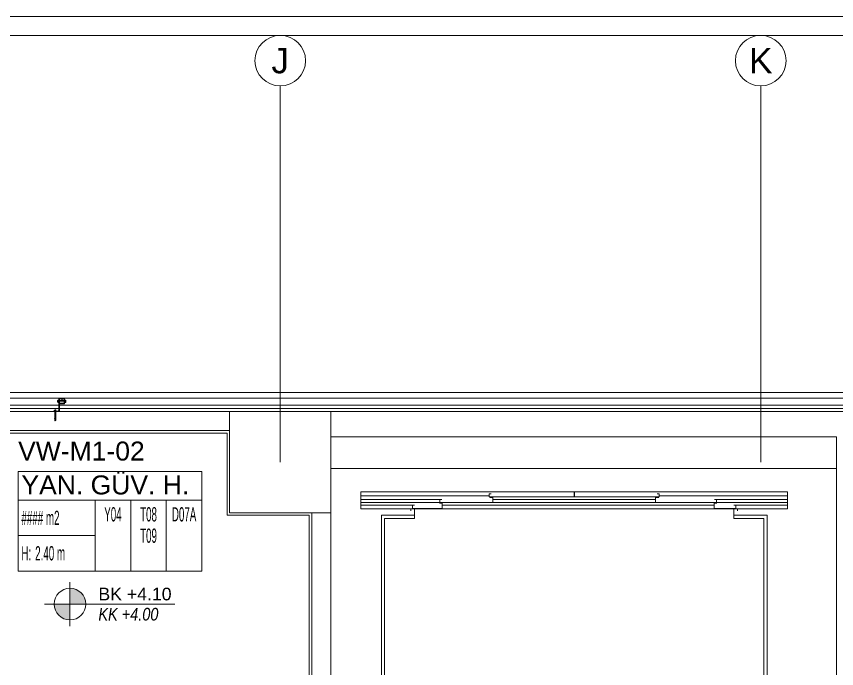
# Model space of a CAD drawing. Extents: x -1417 to 34975, y -245 to 8298.
# Drawn here: x 10427 to 11076, y 3689 to 4205 of the extents above; entities that cross this region are included whole.
import ezdxf
from ezdxf.enums import TextEntityAlignment as Align

# ---------------------------------------------------------------- set-up
doc = ezdxf.new("R2010")
doc.units = 0
doc.linetypes.add('DOT2', pattern=[0.125, 0, -0.125])
doc.layers.get('0').update_dxf_attribs({"color": 9, "lineweight": 9})
for name, color, linetype, lineweight in [('00', 9, 'Continuous', 9), ('01', 9, 'Continuous', 9), ('06D', 9, 'Continuous', 9), ('10', 9, 'Continuous', 9), ('10A', 9, 'Continuous', 9), ('14', 9, 'Continuous', 9), ('20', 9, 'DOT2', 9), ('21', 9, 'Continuous', 9), ('21_MAHAL', 9, 'Continuous', 9), ('24', 9, 'Continuous', 9), ('33', 9, 'BATTING', 9), ('40A', 9, 'Continuous', 9)]:
    doc.layers.add(name, color=color, linetype=linetype, lineweight=lineweight)
doc.styles.add('Arial', font='arial.ttf', dxfattribs={"height": 2.5})
doc.styles.add('MuuM_TEXT-ITALIC', font='ARIALNI.TTF')
doc.styles.add('MuuM_TEXT-STANDART', font='ARIALN.TTF')
doc.linetypes.add('BATTING', pattern='A,0.0001,-0.1,[134,ltypeshp.shx,S=0.1,R=0,X=-0.1,Y=0],-0.2,[134,ltypeshp.shx,S=0.1,R=180,X=0.1,Y=0],-0.1', length=0.4001)

# ---------------------------------------------------------------- blocks, each defined once
blk = doc.blocks.new('p-kolon-80x80-vw')
at = {"layer": '01'}
blk.add_lwpolyline([(-40, -40), (-40, 40), (40, 40), (40, -40)], close=True, dxfattribs=at)
blk = doc.blocks.new('cxvxv')
for p, q in [((-21988.4, 8560.98, 0), (-21988.4, 8560.32, 0)), ((-21988.4, 8560.32, 0), (-21986.64, 8560.32, 0)), ((-21986.86, 8561.07, 0), (-21988.18, 8561.07, 0)), ((-21988.02, 8561.25, 0), (-21987.03, 8561.3, 0)), ((-21988.02, 8561.25, 0), (-21988, 8561.26, 0)), ((-21988, 8561.23, 0), (-21988.02, 8561.25, 0)), ((-21988.02, 8561.13, 0), (-21987.03, 8561.19, 0)), ((-21988.02, 8561.13, 0), (-21988, 8561.14, 0)), ((-21988, 8561.11, 0), (-21988.02, 8561.13, 0)), ((-21988.02, 8560.32, 0), (-21987.02, 8560.32, 0)), ((-21988.02, 8560.28, 0), (-21988.02, 8560.32, 0)), ((-21988.02, 8560.11, 0), (-21988.02, 8555.61, 0)), ((-21988, 8561.3, 0), (-21987.94, 8561.35, 0)), ((-21988, 8561.26, 0), (-21988, 8561.3, 0)), ((-21988, 8561.14, 0), (-21988, 8561.23, 0)), ((-21988, 8561.07, 0), (-21988, 8561.11, 0)), ((-21987.96, 8560.98, 0), (-21987.96, 8560.32, 0)), ((-21987.54, 8561.35, 0), (-21987.94, 8561.35, 0)), ((-21987.7, 8561.05, 0), (-21987.7, 8561.08, 0)), ((-21987.7, 8561.07, 0), (-21987.7, 8561.07, 0)), ((-21987.54, 8561.35, 0), (-21987.1, 8561.35, 0)), ((-21987.03, 8561.3, 0), (-21987.1, 8561.35, 0)), ((-21987.08, 8560.64, 0), (-21987.08, 8560.98, 0)), ((-21987.08, 8560.64, 0), (-21987.08, 8560.32, 0)), ((-21987.06, 8560.32, 0), (-21987.06, 8560.28, 0)), ((-21987.06, 8555.61, 0), (-21987.06, 8560.11, 0)), ((-21987.05, 8561.32, 0), (-21987.03, 8561.3, 0)), ((-21987.03, 8561.3, 0), (-21987.05, 8561.28, 0)), ((-21987.03, 8561.3, 0), (-21987.05, 8561.29, 0)), ((-21987.05, 8561.28, 0), (-21987.05, 8561.2, 0)), ((-21987.05, 8561.2, 0), (-21987.03, 8561.19, 0)), ((-21987.03, 8561.19, 0), (-21987.05, 8561.17, 0)), ((-21987.05, 8561.17, 0), (-21987.05, 8561.08, 0)), ((-21987.05, 8561.08, 0), (-21987.03, 8561.07, 0)), ((-21987.02, 8560.32, 0), (-21987.02, 8560.28, 0)), ((-21987.02, 8555.61, 0), (-21987.02, 8560.11, 0)), ((-21986.64, 8560.32, 0), (-21986.64, 8560.98, 0)), ((-21988.4, 8555.4, 0), (-21986.64, 8555.4, 0)), ((-21988.4, 8554.74, 0), (-21988.4, 8555.4, 0)), ((-21986.86, 8554.65, 0), (-21988.17, 8554.65, 0)), ((-21988.02, 8555.44, 0), (-21988.02, 8555.4, 0)), ((-21988.02, 8555.4, 0), (-21987.02, 8555.4, 0)), ((-21987.96, 8554.74, 0), (-21987.96, 8555.4, 0)), ((-21987.08, 8555.08, 0), (-21987.08, 8555.4, 0)), ((-21987.08, 8555.08, 0), (-21987.08, 8554.74, 0)), ((-21987.06, 8555.4, 0), (-21987.06, 8555.44, 0)), ((-21987.02, 8555.4, 0), (-21987.02, 8555.44, 0)), ((-21986.64, 8555.4, 0), (-21986.64, 8554.74, 0))]:
    blk.add_line(p, q)
at = {"elevation": 0}
for points in [[(-21986.3, 8560.11), (-21988.7, 8560.11), (-21988.7, 8560.28), (-21986.3, 8560.28)], [(-21986.3, 8555.61), (-21988.7, 8555.61), (-21988.7, 8555.44), (-21986.3, 8555.44)]]:
    blk.add_lwpolyline(points, close=True, dxfattribs=at)
for points in [[(-21987.98, 8560.28), (-21987.98, 8560.32)], [(-21987.98, 8560.11), (-21987.98, 8555.61)], [(-21987.98, 8555.44), (-21987.98, 8555.4)]]:
    blk.add_lwpolyline(points, dxfattribs=at)
for centre, radius, start, end in [((-21988.18, 8560.75, 0), 0.315, 45.8497, 134.1503), ((-21987.52, 8559.95, 0), 1.12, 66.87008, 113.12992), ((-21987.52, 8559.95, 0), 1.12, 66.87008, 113.12992), ((-21986.86, 8560.76, 0), 0.313, 45.44896, 134.55104), ((-21988.18, 8554.97, 0), 0.315, 225.8497, 314.1503), ((-21987.52, 8555.77, 0), 1.12, 246.87008, 293.12992), ((-21987.52, 8555.77, 0), 1.12, 246.87008, 293.12992), ((-21986.86, 8554.96, 0), 0.313, 225.44896, 314.55104)]:
    blk.add_arc(centre, radius, start, end)
blk = doc.blocks.new('VIDA')
for p, q in [((-18072, 6523.9), (-18071.9, 6524)), ((-18071.9, 6523.8), (-18072, 6523.9)), ((-18071.9, 6524), (-18070.1, 6524.7)), ((-18069.6, 6522.9), (-18071.9, 6523.8)), ((-18069.7, 6524.9), (-18070.6, 6523.2)), ((-18070.6, 6523.2), (-18070.1, 6524.7)), ((-18070.1, 6524.7), (-18069.9, 6525.1)), ((-18069.9, 6525.1), (-18070.1, 6524.1)), ((-18070.1, 6524.1), (-18070, 6524.3)), ((-18070, 6524.3), (-18069.8, 6525.1)), ((-18069.9, 6525.1), (-18069.8, 6525.1)), ((-18069.8, 6525.1), (-18069.7, 6524.9)), ((-18069.7, 6524.9), (-18069.3, 6525)), ((-18069.6, 6522.8), (-18069.1, 6525)), ((-18069.6, 6522.8), (-18069.6, 6522.9)), ((-18069.4, 6522.4), (-18069.6, 6522.8)), ((-18068.9, 6525.3), (-18069.4, 6522.4)), ((-18069.3, 6522.4), (-18069.4, 6522.4)), ((-18069.3, 6522.4), (-18068.9, 6525.3)), ((-18069.3, 6525), (-18069.1, 6525)), ((-18069.1, 6522.8), (-18069.3, 6522.4)), ((-18069.1, 6525), (-18068.9, 6525.3)), ((-18068.7, 6522.8), (-18069.1, 6522.8)), ((-18068.9, 6525.3), (-18068.9, 6525.3)), ((-18068.9, 6525.3), (-18068.7, 6525)), ((-18068.7, 6522.8), (-18068.2, 6525)), ((-18068.7, 6525), (-18068.2, 6525)), ((-18068.5, 6522.4), (-18068.7, 6522.8)), ((-18068, 6525.3), (-18068.5, 6522.4)), ((-18068.4, 6522.4), (-18068.5, 6522.4)), ((-18068.4, 6522.4), (-18067.9, 6525.3)), ((-18068.2, 6522.8), (-18068.4, 6522.4)), ((-18068.2, 6522.8), (-18068.4, 6522.4)), ((-18068.2, 6525), (-18068, 6525.3)), ((-18067.7, 6525), (-18068.2, 6522.8)), ((-18067.7, 6522.8), (-18068.2, 6522.8)), ((-18067.9, 6525.3), (-18068, 6525.3)), ((-18067.9, 6525.3), (-18067.7, 6525)), ((-18067.7, 6522.8), (-18067.2, 6525)), ((-18067.7, 6525), (-18067.2, 6525)), ((-18067.5, 6522.4), (-18067.7, 6522.8)), ((-18067, 6525.3), (-18067.5, 6522.4)), ((-18067.4, 6522.4), (-18067.5, 6522.4)), ((-18067.4, 6522.4), (-18066.9, 6525.3)), ((-18067.2, 6522.8), (-18067.4, 6522.4)), ((-18067.2, 6522.8), (-18067.4, 6522.4)), ((-18067.2, 6525), (-18067, 6525.3)), ((-18066.7, 6525), (-18067.2, 6522.8)), ((-18066.7, 6522.8), (-18067.2, 6522.8)), ((-18066.9, 6525.3), (-18067, 6525.3)), ((-18066.9, 6525.3), (-18066.7, 6525)), ((-18066.3, 6525), (-18066.7, 6525)), ((-18066.7, 6522.8), (-18066.3, 6525)), ((-18066.5, 6522.4), (-18066.7, 6522.8)), ((-18066.1, 6525.3), (-18066.5, 6522.4)), ((-18066.5, 6522.4), (-18066, 6525.3)), ((-18066.3, 6522.8), (-18066.5, 6522.4)), ((-18066.3, 6522.8), (-18066.5, 6522.4)), ((-18066.5, 6522.4), (-18066.5, 6522.4)), ((-18066.3, 6525), (-18066.1, 6525.3)), ((-18065.8, 6525), (-18066.3, 6522.8)), ((-18066.3, 6522.8), (-18065.8, 6522.8)), ((-18066, 6525.3), (-18066.1, 6525.3)), ((-18066, 6525.3), (-18065.8, 6525)), ((-18065.8, 6522.8), (-18065.3, 6525)), ((-18065.8, 6525), (-18065.3, 6525)), ((-18065.6, 6522.4), (-18065.8, 6522.8)), ((-18065.1, 6525.3), (-18065.6, 6522.4)), ((-18065.5, 6522.4), (-18065.6, 6522.4)), ((-18065.5, 6522.4), (-18065, 6525.3)), ((-18065.3, 6522.8), (-18065.5, 6522.4)), ((-18065.3, 6522.8), (-18065.5, 6522.4)), ((-18065.3, 6525), (-18065.1, 6525.3)), ((-18064.8, 6525), (-18065.3, 6522.8)), ((-18064.8, 6522.8), (-18065.3, 6522.8)), ((-18065.1, 6525.3), (-18065, 6525.3)), ((-18065, 6525.3), (-18064.8, 6525)), ((-18064.8, 6525), (-18064.3, 6525)), ((-18064.8, 6522.8), (-18064.3, 6525)), ((-18064.6, 6522.4), (-18064.8, 6522.8)), ((-18064.1, 6525.3), (-18064.6, 6522.4)), ((-18064.5, 6522.4), (-18064.6, 6522.4)), ((-18064.5, 6522.4), (-18064, 6525.3)), ((-18064.3, 6522.8), (-18064.5, 6522.4)), ((-18064.3, 6522.8), (-18064.5, 6522.4)), ((-18064.3, 6525), (-18064.1, 6525.3)), ((-18063.8, 6525), (-18064.3, 6522.8)), ((-18063.8, 6522.8), (-18064.3, 6522.8)), ((-18064, 6525.3), (-18064.1, 6525.3)), ((-18064, 6525.3), (-18063.8, 6525)), ((-18063.8, 6522.8), (-18062, 6525)), ((-18062, 6525), (-18063.8, 6525)), ((-18063.6, 6522.4), (-18063.8, 6522.8)), ((-18063.6, 6522.4), (-18061.7, 6525.3)), ((-18061.8, 6525.3), (-18063.6, 6522.4)), ((-18062, 6522.8), (-18063.6, 6522.4)), ((-18062, 6522.8), (-18063.6, 6522.4)), ((-18063.6, 6522.4), (-18063.6, 6522.4)), ((-18061.5, 6525), (-18063.4, 6522.8)), ((-18063.4, 6522.8), (-18061.5, 6522.8)), ((-18061.7, 6525.3), (-18063.2, 6525.3)), ((-18062.7, 6522.4), (-18061.5, 6522.8)), ((-18062.6, 6522.4), (-18062.1, 6525.3)), ((-18062.4, 6522.8), (-18062.6, 6522.4)), ((-18062.4, 6522.8), (-18062.6, 6522.4)), ((-18062.6, 6522.4), (-18061.3, 6522.4)), ((-18062.4, 6525), (-18062.2, 6525.3)), ((-18061.5, 6525), (-18062.4, 6525)), ((-18061.5, 6522.8), (-18062.4, 6525)), ((-18061.9, 6525), (-18062.4, 6522.8)), ((-18061.9, 6522.8), (-18062.4, 6522.8)), ((-18062.2, 6525.3), (-18062.1, 6525.3)), ((-18062.2, 6525.3), (-18061.3, 6522.4)), ((-18062.1, 6525.3), (-18061.9, 6525)), ((-18062, 6525), (-18061.8, 6525.3)), ((-18061.9, 6525), (-18061.4, 6525)), ((-18061.9, 6522.8), (-18061.4, 6525)), ((-18061.7, 6522.4), (-18061.9, 6522.8)), ((-18061.2, 6525.3), (-18061.7, 6522.4)), ((-18061.7, 6525.3), (-18061.5, 6525)), ((-18061.6, 6522.4), (-18061.7, 6522.4)), ((-18061.6, 6522.4), (-18061.2, 6525.3)), ((-18061.4, 6522.8), (-18061.6, 6522.4)), ((-18061.4, 6522.8), (-18061.6, 6522.4)), ((-18061.4, 6525), (-18061.2, 6525.3)), ((-18061, 6525), (-18061.4, 6522.8)), ((-18060.9, 6522.8), (-18061.4, 6522.8)), ((-18061.2, 6525.3), (-18061, 6525)), ((-18061.2, 6525.3), (-18061.2, 6525.3)), ((-18061, 6525), (-18060.5, 6525)), ((-18060.9, 6522.8), (-18060.5, 6525)), ((-18060.7, 6522.4), (-18060.9, 6522.8)), ((-18060.7, 6522.4), (-18060.2, 6525.3)), ((-18060.3, 6525.3), (-18060.7, 6522.4)), ((-18060.5, 6522.8), (-18060.7, 6522.4)), ((-18060.5, 6522.8), (-18060.7, 6522.4)), ((-18060.7, 6522.4), (-18060.7, 6522.4)), ((-18060.5, 6525), (-18060.3, 6525.3)), ((-18060, 6525), (-18060.5, 6522.8)), ((-18060.5, 6522.8), (-18060, 6522.8)), ((-18060.3, 6525.3), (-18060.2, 6525.3)), ((-18060.2, 6525.3), (-18060, 6525)), ((-18060, 6525), (-18059.5, 6525)), ((-18060, 6522.8), (-18059.5, 6525)), ((-18059.8, 6522.4), (-18060, 6522.8)), ((-18059.3, 6525.3), (-18059.8, 6522.4)), ((-18059.7, 6522.4), (-18059.8, 6522.4)), ((-18059.7, 6522.4), (-18059.2, 6525.3)), ((-18059.5, 6522.8), (-18059.7, 6522.4)), ((-18059.5, 6522.8), (-18059.7, 6522.4)), ((-18059.5, 6525), (-18059.3, 6525.3)), ((-18059.2, 6524), (-18059.5, 6522.8)), ((-18059.5, 6522.8), (-18059.2, 6522.8)), ((-18059.3, 6525.3), (-18059.2, 6525.3)), ((-18058.1, 6526.6), (-18059.2, 6526.6)), ((-18059.2, 6521.2), (-18059.2, 6526.6)), ((-18058.1, 6521.2), (-18059.2, 6521.2))]:
    blk.add_line(p, q)
for points in [[(-18068.7, 6525), (-18069.1, 6522.8)], [(-18057.2, 6524.3), (-18057.5, 6524), (-18057.5, 6523.8), (-18057.2, 6523.5)]]:
    blk.add_lwpolyline(points)
for centre, start, end in [((-18062.4, 6523.6), 7.50951, 35.24269), ((-18062.4, 6524.2), 324.75731, 352.49049)]:
    blk.add_arc(centre, 5.21, start, end)
blk = doc.blocks.new('çelik dübel')
at = {"ltscale": 7}
for p, q in [((-87.2, -2), (-85, 2)), ((-85, -6), (-85, 2)), ((-68, 2), (-85, 2)), ((-75, -6), (-75, 2)), ((-70, -6), (-70, 2)), ((-68, 3), (-58, 2)), ((-68, -7), (-68, 3)), ((-58, -6), (-58, 2)), ((-8.5, 2), (-58, 2)), ((-53, 1.5), (-58, 1.5)), ((-53, -6), (-53, 2)), ((-25, -6), (-25, 2)), ((-25, -6), (-23.9, 2)), ((-23, -6), (-21.9, 2)), ((-21, -6), (-19.9, 2)), ((-19, -6), (-17.9, 2)), ((-17, -6), (-15.9, 2)), ((-85, -6), (-87.2, -2)), ((-68, -6), (-85, -6)), ((-68, -7), (-58, -6)), ((-53, -5.5), (-58, -5.5)), ((-8.5, -6), (-58, -6))]:
    blk.add_line(p, q, dxfattribs=at)
for p, q in [((-15, -6), (-13.9, 2)), ((-13, -6), (-11.9, 2)), ((-11, -6), (-10, 1.1)), ((-10, -9), (-10, 5)), ((-9, 5), (-10, 5)), ((-10, 3), (-10, 5)), ((-9, -9), (-9, 5)), ((-8.5, 2), (-8.5, 3)), ((-8.5, -4), (-8.5, 0)), ((-5, 4), (-7.5, 4)), ((-5, 1), (-7.5, 1)), ((-4, 2), (-4, 3)), ((-1, 2), (-4, 2)), ((-4, -4), (-4, 0)), ((-3, -6), (-1.9, 2)), ((-1, -6), (0, 1.1)), ((0, -5), (0, 1)), ((-10, -7), (-10, -9.1)), ((-9, -9), (-10, -9)), ((-8.5, -6), (-8.5, -7)), ((-5, -5), (-7.5, -5)), ((-5, -8), (-7.5, -8)), ((-4, -6), (-4, -7)), ((-1, -6), (-4, -6))]:
    blk.add_line(p, q)
for points in [[(-68, 0.6), (-67.4, 0.4), (-67, 0.1), (-66.6, -0.3), (-66.2, -0.8), (-65.9, -1.3), (-65.7, -1.9), (-65.4, -2.3), (-65.2, -2.8), (-65, -3.1), (-64.8, -3.3), (-64.6, -3.5), (-64.4, -3.6), (-64.2, -3.5), (-63.9, -3.5), (-63.7, -3.3), (-63.5, -3.1), (-63.2, -2.9), (-62.9, -2.6), (-62.7, -2.3), (-62.4, -2), (-62.1, -1.7), (-61.9, -1.4), (-61.6, -1.1), (-61.4, -0.9), (-61.2, -0.7), (-61, -0.6), (-60.8, -0.5), (-60.6, -0.5), (-60.4, -0.5), (-60.3, -0.7), (-60.1, -0.9), (-59.9, -1.1), (-59.8, -1.5), (-59.6, -1.9), (-59.4, -2.3), (-59.2, -2.7), (-58.9, -3), (-58.7, -3.3), (-58.4, -3.5), (-58, -3.5)], [(-68, -0.5), (-68, -0.5), (-67.9, -0.5), (-67.9, -0.5), (-67.8, -0.5), (-67.8, -0.6), (-67.7, -0.6), (-67.7, -0.6), (-67.6, -0.7), (-67.6, -0.7), (-67.6, -0.8), (-67.5, -0.8), (-67.5, -0.8), (-67.5, -0.9), (-67.4, -0.9), (-67.4, -0.9), (-67.3, -1), (-67.3, -1), (-67.3, -1.1), (-67.2, -1.1), (-67.2, -1.2), (-67.2, -1.2), (-67.1, -1.3), (-67.1, -1.3), (-67.1, -1.4), (-67, -1.4), (-67, -1.5), (-67, -1.5), (-66.9, -1.6), (-66.9, -1.6), (-66.9, -1.7), (-66.9, -1.7), (-66.8, -1.8), (-66.8, -1.9), (-66.8, -1.9), (-66.7, -2), (-66.7, -2), (-66.7, -2.1), (-66.6, -2.2), (-66.6, -2.2), (-66.6, -2.3), (-66.6, -2.3), (-66.5, -2.4), (-66.5, -2.5), (-66.5, -2.5), (-66.4, -2.6), (-66.4, -2.7), (-66.4, -2.7), (-66.3, -2.8), (-66.3, -2.8), (-66.3, -2.9), (-66.3, -3), (-66.2, -3), (-66.2, -3.1), (-66.2, -3.1), (-66.1, -3.2), (-66.1, -3.2), (-66.1, -3.3), (-66, -3.4), (-66, -3.4), (-66, -3.5), (-65.9, -3.5), (-65.9, -3.6), (-65.9, -3.6), (-65.8, -3.7), (-65.8, -3.7), (-65.7, -3.8), (-65.7, -3.8), (-65.7, -3.9), (-65.6, -3.9), (-65.6, -4), (-65.5, -4), (-65.5, -4.1), (-65.4, -4.1), (-65.4, -4.1), (-65.3, -4.2), (-65.3, -4.2), (-65.2, -4.3), (-65.2, -4.3), (-65.1, -4.3), (-65, -4.4), (-65, -4.4), (-64.9, -4.4), (-64.9, -4.4), (-64.8, -4.5), (-64.7, -4.5), (-64.7, -4.5), (-64.6, -4.5), (-64.5, -4.5), (-64.5, -4.5), (-64.4, -4.5), (-64.3, -4.5), (-64.3, -4.5), (-64.2, -4.5), (-64.1, -4.5), (-64.1, -4.5), (-64, -4.5), (-64, -4.5), (-63.9, -4.5), (-63.8, -4.5), (-63.8, -4.5), (-63.7, -4.4), (-63.7, -4.4), (-63.6, -4.4), (-63.6, -4.4), (-63.5, -4.4), (-63.4, -4.3), (-63.4, -4.3), (-63.3, -4.3), (-63.3, -4.3), (-63.3, -4.2), (-63.2, -4.2), (-63.2, -4.2), (-63.1, -4.1), (-63.1, -4.1), (-63, -4.1), (-63, -4), (-62.9, -4), (-62.9, -4), (-62.9, -3.9), (-62.8, -3.9), (-62.8, -3.9), (-62.7, -3.8), (-62.7, -3.8), (-62.7, -3.8), (-62.6, -3.7), (-62.6, -3.7), (-62.5, -3.6), (-62.5, -3.6), (-62.5, -3.6), (-62.4, -3.5), (-62.4, -3.5), (-62.4, -3.5), (-62.3, -3.4), (-62.3, -3.4), (-62.2, -3.3), (-62.2, -3.3), (-62.2, -3.3), (-62.1, -3.2), (-62.1, -3.2), (-62.1, -3.1), (-62, -3.1), (-62, -3.1), (-62, -3), (-61.9, -3), (-61.9, -2.9), (-61.9, -2.9), (-61.8, -2.9), (-61.8, -2.8), (-61.7, -2.8), (-61.7, -2.7), (-61.7, -2.7), (-61.6, -2.6), (-61.6, -2.6), (-61.6, -2.6), (-61.5, -2.5), (-61.5, -2.5), (-61.5, -2.5), (-61.4, -2.4), (-61.4, -2.4), (-61.4, -2.3), (-61.3, -2.3), (-61.3, -2.3), (-61.3, -2.2), (-61.3, -2.2), (-61.2, -2.2), (-61.2, -2.1), (-61.2, -2.1), (-61.1, -2), (-61.1, -2), (-61.1, -2), (-61, -1.9), (-61, -1.9), (-61, -1.9), (-61, -1.9), (-60.9, -1.8), (-60.9, -1.8), (-60.9, -1.8), (-60.9, -1.8), (-60.9, -1.8), (-60.9, -1.7), (-60.8, -1.7), (-60.8, -1.7), (-60.8, -1.7), (-60.8, -1.7), (-60.8, -1.7), (-60.8, -1.8), (-60.7, -1.8), (-60.7, -1.8), (-60.7, -1.8), (-60.7, -1.9), (-60.7, -1.9), (-60.7, -1.9), (-60.6, -2), (-60.6, -2), (-60.6, -2.1), (-60.6, -2.1), (-60.6, -2.1), (-60.5, -2.2), (-60.5, -2.2), (-60.5, -2.3), (-60.5, -2.3), (-60.4, -2.4), (-60.4, -2.5), (-60.4, -2.5), (-60.4, -2.6), (-60.3, -2.6), (-60.3, -2.7), (-60.3, -2.7), (-60.3, -2.8), (-60.2, -2.8), (-60.2, -2.9), (-60.2, -3), (-60.1, -3), (-60.1, -3.1), (-60.1, -3.1), (-60, -3.2), (-60, -3.2), (-59.9, -3.3), (-59.9, -3.4), (-59.9, -3.4), (-59.8, -3.5), (-59.8, -3.5), (-59.7, -3.6), (-59.7, -3.6), (-59.6, -3.7), (-59.6, -3.8), (-59.5, -3.8), (-59.5, -3.9), (-59.4, -3.9), (-59.3, -4), (-59.3, -4), (-59.2, -4.1), (-59.1, -4.2), (-59, -4.2), (-58.9, -4.3), (-58.8, -4.3), (-58.6, -4.4), (-58.4, -4.4), (-58.2, -4.5), (-58, -4.5)]]:
    blk.add_lwpolyline(points)
for centre, start, end in [((-7.5, 3), 90, 180), ((-7.5, 2), 180, 270), ((-7.5, 0), 90, 180), ((-5, 3), 0, 90), ((-5, 2), 270, 0), ((-5, 0), 0, 90), ((-1, 1), 0, 90), ((-7.5, -4), 180, 270), ((-7.5, -6), 90, 180), ((-7.5, -7), 180, 270), ((-5, -4), 270, 0), ((-5, -6), 0, 90), ((-5, -7), 270, 0), ((-1, -5), 270, 0)]:
    blk.add_arc(centre, 1, start, end)
blk = doc.blocks.new('kjdol')
at = {"ltscale": 10, "elevation": -278.89}
blk.add_lwpolyline([(77394.12, 60089.89), (77403.28, 60089.89, 0.460237), (77404.18, 60090.79), (77404.18, 60094.89), (77403.78, 60094.89), (77403.78, 60091.29, -0.414214), (77402.78, 60090.29), (77394.12, 60090.29)], format="xyb", close=True, dxfattribs=at)
at = {"elevation": -249.79}
for points in [[(77397.97, 60089.9), (77397.97, 60085.9), (77393.97, 60085.9), (77393.97, 60089.9)], [(77397.77, 60089.7), (77397.77, 60086.1), (77394.17, 60086.1), (77394.17, 60089.7)]]:
    blk.add_lwpolyline(points, close=True, dxfattribs=at)
blk.add_blockref('cxvxv', (99383.5, 51530.11, -249.79))
at = {"extrusion": (0, 0, -1), "xscale": 0.1000000000058208, "yscale": 0.1000000000058208, "zscale": -0.0999999999999091}
blk.add_blockref('çelik dübel', (-77402.74, 60093.36, 459.25), dxfattribs=at)
at = {"xscale": 0.1000000000058208, "yscale": 0.1000000000058208, "zscale": 0.1000000000058208, "rotation": 180}
blk.add_blockref('VIDA', (75587.75, 60740.29, -249.79), dxfattribs=at)
blk = doc.blocks.new('NPU240')
for p, q in [((0, -120), (0, 120)), ((0, 120), (85, 120)), ((9.5, -92.2), (9.5, 92.2)), ((21.4, 105.2), (79.1, 110.2)), ((85, 120), (85, 116.7)), ((0, -120), (85, -120)), ((21.4, -105.2), (79.1, -110.2)), ((85, -120), (85, -116.7))]:
    blk.add_line(p, q)
for centre, radius, start, end in [((22.5, 92.2), 13, 95, 180), ((78.5, 116.7), 6.5, 275, 0), ((22.5, -92.2), 13, 180, 265), ((78.5, -116.7), 6.5, 0, 85)]:
    blk.add_arc(centre, radius, start, end)
blk = doc.blocks.new('asansr-acilmayan')
for p in [(1926.2, 24884.45), (1926.2, 24884.45), (1926.2, 24884.45), (1926.2, 24866.45)]:
    blk.add_point(p)
at = {"layer": '06D'}
for p, q in [((1593.7, 25263.7), (1593.7, 25277.2)), ((1931.2, 25277.2), (1593.7, 25277.2)), ((1695.35, 25274.2), (1593.7, 25274.2)), ((1931.2, 25274.2), (1829.65, 25274.2)), ((1931.2, 25277.2), (1931.2, 25263.7)), ((1656.2, 25271.2), (1593.7, 25271.2)), ((1656.2, 25268.7), (1593.7, 25268.7)), ((1634.7, 25266.7), (1593.7, 25266.7)), ((1873.2, 25266.7), (1658, 25266.7)), ((1826.8, 25271.2), (1698.2, 25271.2)), ((1826.8, 25268.7), (1698.2, 25268.7)), ((1931.2, 25271.2), (1875, 25271.2)), ((1931.2, 25268.7), (1875, 25268.7)), ((1931.2, 25266.7), (1890.2, 25266.7)), ((1931.2, 25263.7), (1593.7, 25263.7)), ((1610, 25258.7), (1610, 24624.2)), ((1636.2, 25258.7), (1610, 25258.7)), ((1636.2, 25258.7), (1636.2, 25256.2)), ((1888.7, 25258.7), (1888.7, 25256.2)), ((1888.7, 25258.7), (1915, 25258.7)), ((1915, 24624.2), (1915, 25258.7)), ((1612.5, 25256.2), (1612.5, 24626.7)), ((1636.2, 25256.2), (1612.5, 25256.2)), ((1888.7, 25256.2), (1912.5, 25256.2)), ((1912.5, 24626.7), (1912.5, 25256.2)), ((1570, 25039.45), (1575, 25039.45)), ((1570, 25039.45), (1570, 25029.45)), ((1570.5, 25039.45), (1570.5, 25029.45)), ((1575, 25039.45), (1575, 25029.45)), ((1567.5, 25037.45), (1572.5, 25037.45)), ((1570, 25031.95), (1597.5, 25031.95)), ((1590, 25031.95), (1590, 24898.95)), ((1597.5, 25031.95), (1597.5, 25026.95)), ((1567.5, 25028.95), (1572.5, 25028.95)), ((1570, 25027.55), (1597.5, 25027.55)), ((1570, 25026.95), (1597.5, 25026.95)), ((1570, 25026.95), (1575, 25026.95)), ((1584.5, 24996.45), (1584.5, 24944.45)), ((1589.5, 24996.45), (1584.5, 24996.45)), ((1589.5, 24944.45), (1589.5, 24996.45)), ((1590.5, 24944.45), (1590.5, 24996.45)), ((1590.5, 24996.45), (1595.5, 24996.45)), ((1595.5, 24944.45), (1595.5, 24996.45)), ((1574.15, 24970.45), (1605.85, 24970.45)), ((1583.54, 24964.75), (1583.57, 24942.45)), ((1584.5, 24944.45), (1589.5, 24944.45)), ((1595.5, 24944.45), (1590.5, 24944.45)), ((1567.5, 24911.95), (1572.5, 24911.95)), ((1570, 24913.95), (1597.5, 24913.95)), ((1570, 24903.95), (1570, 24913.95)), ((1570, 24913.95), (1575, 24913.95)), ((1570, 24913.35), (1597.5, 24913.35)), ((1570, 24908.95), (1597.5, 24908.95)), ((1570.5, 24903.95), (1570.5, 24913.95)), ((1575, 24903.95), (1575, 24913.95)), ((1597.5, 24908.95), (1597.5, 24913.95)), ((1567.5, 24905.95), (1572.5, 24905.95)), ((1570, 24903.95), (1575, 24903.95)), ((1592.5, 24887.45), (1592.5, 24895.95)), ((1932.5, 24887.45), (1932.5, 24895.95)), ((1570, 24867.45), (1570, 24883.45)), ((1570, 24883.45), (1578, 24883.45)), ((1570.5, 24867.45), (1570.5, 24883.45)), ((1573.8, 24864.95), (1573.8, 24885.95)), ((1573.8, 24885.95), (1581.8, 24885.95)), ((1578, 24883.45), (1578, 24867.45)), ((1581.3, 24885.95), (1581.3, 24864.95)), ((1581.8, 24885.95), (1581.8, 24864.95)), ((1926.2, 24885.95), (1926.2, 24864.95)), ((1943.2, 24885.95), (1926.2, 24885.95)), ((1929.5, 24883.45), (1929.5, 24867.45)), ((1947, 24883.45), (1930, 24883.45)), ((1930, 24883.45), (1930, 24867.45)), ((1943.2, 24864.95), (1943.2, 24885.95)), ((1943.7, 24864.95), (1943.7, 24885.95)), ((1947, 24867.45), (1947, 24883.45)), ((1572.5, 24880.45), (1567.5, 24880.45)), ((1927.5, 24880.45), (1932.5, 24880.45)), ((1572.5, 24870.45), (1567.5, 24870.45)), ((1927.5, 24870.45), (1932.5, 24870.45)), ((1578, 24867.45), (1570, 24867.45)), ((1581.8, 24864.95), (1573.8, 24864.95)), ((1592.5, 24863.45), (1592.5, 24854.95)), ((1926.2, 24864.95), (1943.2, 24864.95)), ((1930, 24867.45), (1947, 24867.45)), ((1932.5, 24863.45), (1932.5, 24854.95)), ((1932.5, 24844.95), (1927.5, 24844.95)), ((1929.5, 24846.95), (1929.5, 24836.95)), ((1930, 24846.95), (1930, 24836.95)), ((1930, 24846.95), (1950, 24846.95)), ((1935, 24712.7), (1935, 24845.7)), ((1950, 24846.95), (1950, 24836.95)), ((1930, 24841.95), (1927.5, 24841.95)), ((1927.5, 24841.95), (1927.5, 24836.95)), ((1932.5, 24838.95), (1927.5, 24838.95)), ((1930, 24837.55), (1927.5, 24837.55)), ((1930, 24836.95), (1927.5, 24836.95)), ((1930, 24836.95), (1950, 24836.95)), ((1943.45, 24794.17), (1943.45, 24816.46)), ((1929.5, 24806.45), (1929.5, 24754.45)), ((1929.5, 24806.45), (1934.5, 24806.45)), ((1934.5, 24808.95), (1934.5, 24756.95)), ((1935.5, 24808.95), (1935.5, 24756.95)), ((1940.5, 24806.45), (1935.5, 24806.45)), ((1940.5, 24754.45), (1940.5, 24806.45)), ((1925.85, 24780.45), (1919.15, 24780.45)), ((1934.5, 24754.45), (1929.5, 24754.45)), ((1935.5, 24754.45), (1940.5, 24754.45)), ((1930, 24723.95), (1927.5, 24723.95)), ((1927.5, 24718.95), (1927.5, 24723.95)), ((1930, 24723.35), (1927.5, 24723.35)), ((1932.5, 24721.95), (1927.5, 24721.95)), ((1929.5, 24713.95), (1929.5, 24723.95)), ((1930, 24723.95), (1950, 24723.95)), ((1930, 24713.95), (1930, 24723.95)), ((1950, 24713.95), (1950, 24723.95)), ((1930, 24718.95), (1927.5, 24718.95)), ((1932.5, 24715.95), (1927.5, 24715.95)), ((1930, 24713.95), (1950, 24713.95)), ((1636.2, 24624.2), (1610, 24624.2)), ((1636.2, 24626.7), (1612.5, 24626.7)), ((1636.2, 24624.2), (1636.2, 24626.7)), ((1888.7, 24624.2), (1888.7, 24626.7)), ((1888.7, 24626.7), (1912.5, 24626.7)), ((1888.7, 24624.2), (1915, 24624.2)), ((1593.7, 24619.2), (1593.7, 24605.7)), ((1931.2, 24619.2), (1593.7, 24619.2)), ((1634.7, 24616.2), (1593.7, 24616.2)), ((1873.2, 24616.2), (1658, 24616.2)), ((1931.2, 24616.2), (1890.2, 24616.2)), ((1931.2, 24605.7), (1931.2, 24619.2)), ((1656.2, 24613.2), (1593.7, 24613.2)), ((1656.2, 24611.7), (1593.7, 24611.7)), ((1826.8, 24613.2), (1698.2, 24613.2)), ((1931.2, 24613.2), (1875, 24613.2)), ((1931.2, 24611.7), (1875, 24611.7)), ((1695.35, 24608.7), (1593.7, 24608.7)), ((1931.2, 24605.7), (1593.7, 24605.7)), ((1931.2, 24608.7), (1829.65, 24608.7))]:
    blk.add_line(p, q, dxfattribs=at)
for points in [[(1695.7, 25272.7), (1698.2, 25272.7), (1698.2, 25268.7), (1656.2, 25268.7), (1656.2, 25271.2), (1657.7, 25271.2)], [(1760.85, 25277.2), (1762.35, 25277.2), (1762.35, 25273.2), (1695.35, 25273.2), (1695.35, 25275.7), (1696.85, 25275.7)], [(1764.15, 25277.2), (1762.65, 25277.2), (1762.65, 25273.2), (1829.65, 25273.2), (1829.65, 25275.7), (1828.15, 25275.7)], [(1829.3, 25272.7), (1826.8, 25272.7), (1826.8, 25268.7), (1875, 25268.7), (1875, 25271.2), (1873.5, 25271.2)], [(1656, 25268.2), (1658, 25268.2), (1658, 25264.2), (1634.7, 25264.2), (1634.7, 25266.7), (1636.2, 25266.7)], [(1875.2, 25268.2), (1873.2, 25268.2), (1873.2, 25264.2), (1890.2, 25264.2), (1890.2, 25266.7), (1888.7, 25266.7)], [(1633.2, 25262.2), (1633.2, 25263.7), (1636.2, 25263.7), (1636.2, 25258.7)], [(1891.7, 25262.2), (1891.7, 25263.7), (1888.7, 25263.7), (1888.7, 25258.7)], [(1633.2, 24620.7), (1633.2, 24619.2), (1636.2, 24619.2), (1636.2, 24624.2)], [(1891.7, 24620.7), (1891.7, 24619.2), (1888.7, 24619.2), (1888.7, 24624.2)], [(1656, 24614.7), (1658, 24614.7), (1658, 24618.7), (1634.7, 24618.7), (1634.7, 24616.2), (1636.2, 24616.2)], [(1875.2, 24614.7), (1873.2, 24614.7), (1873.2, 24618.7), (1890.2, 24618.7), (1890.2, 24616.2), (1888.7, 24616.2)], [(1695.7, 24610.2), (1698.2, 24610.2), (1698.2, 24614.2), (1656.2, 24614.2), (1656.2, 24611.7), (1657.7, 24611.7)], [(1760.85, 24605.7), (1762.35, 24605.7), (1762.35, 24609.7), (1695.35, 24609.7), (1695.35, 24607.2), (1696.85, 24607.2)], [(1764.15, 24605.7), (1762.65, 24605.7), (1762.65, 24609.7), (1829.65, 24609.7), (1829.65, 24607.2), (1828.15, 24607.2)], [(1829.3, 24610.2), (1826.8, 24610.2), (1826.8, 24614.2), (1875, 24614.2), (1875, 24611.7), (1873.5, 24611.7)]]:
    blk.add_lwpolyline(points, dxfattribs=at)
for centre in [(1590, 24970.45), (1935, 24780.45)]:
    blk.add_circle(centre, 1.5, dxfattribs=at)
for centre, radius, start, end in [((1590, 24970.45), 10.85, 120.45839, 239.54161), ((1590, 24970.45), 10.85, 300.45839, 59.54161), ((1590, 24970.45), 9.7, 124.54201, 235.45799), ((1590, 24970.45), 7.5, 137.16657, 222.83343), ((1590, 24970.45), 9.7, 304.54201, 55.45799), ((1590, 24970.45), 7.5, 317.16657, 42.83343), ((1935, 24780.45), 10.85, 120.45839, 239.54161), ((1935, 24780.45), 9.7, 124.54201, 235.45799), ((1935, 24780.45), 7.5, 137.16657, 222.83343), ((1935, 24780.45), 10.85, 300.45839, 59.54161), ((1935, 24780.45), 9.7, 304.54201, 55.45799), ((1935, 24780.45), 7.5, 317.16657, 42.83343)]:
    blk.add_arc(centre, radius, start, end, dxfattribs=at)
for p in [(1573.8, 24884.45), (1943.2, 24884.45), (1573.8, 24866.45), (1573.8, 24866.45), (1573.8, 24866.45), (1581.8, 24866.45)]:
    blk.add_point(p, dxfattribs=at)
at = {"layer": '20'}
for p, q in [((1583.54, 24963.56), (1943.02, 24815.45)), ((1583.57, 24964.74), (1943.45, 24816.46)), ((1579.13, 24956.66), (1943.45, 24806.57)), ((1583.57, 24942.45), (1943.45, 24794.17)), ((1584, 24943.47), (1943.45, 24795.37)), ((1592.5, 24895.95), (1860, 24895.95)), ((1880, 24895.95), (1860, 24895.95)), ((1932.5, 24895.95), (1860, 24895.95)), ((1592.5, 24888.35), (1932.5, 24888.35)), ((1592.5, 24887.45), (1860, 24887.45)), ((1924, 24887.45), (1860, 24887.45)), ((1570, 24875.45), (1930, 24875.45)), ((1592.5, 24863.45), (1924, 24863.45)), ((1592.5, 24862.55), (1932.5, 24862.55)), ((1592.5, 24854.95), (1862.5, 24854.95)), ((1932.5, 24854.95), (1860, 24854.95))]:
    blk.add_line(p, q, dxfattribs=at)
at = {"layer": '06D', "xscale": 0.0999999999985448, "yscale": 0.0999999999985448, "zscale": 0.0999999999985448}
blk.add_blockref('NPU240', (1592.5, 24875.45), dxfattribs=at)
at = {"layer": '06D', "xscale": 0.0999999999985448, "yscale": 0.0999999999985448, "zscale": 0.0999999999985448, "rotation": 180}
blk.add_blockref('NPU240', (1932.5, 24875.45), dxfattribs=at)
blk = doc.blocks.new('0_aks')
at = {"linetype": 'Continuous'}
blk.add_circle((0, 0), 2, dxfattribs=at)
at = {"style": 'Arial'}
blk.add_attdef('AKS', text='', height=2, dxfattribs=at).set_placement((0, 0), align=Align.MIDDLE_CENTER)
blk = doc.blocks.new('p-aks_vw')
at = {"layer": '24', "ltscale": 2}
for points in [[(3240, 3837.5), (3240, 3540)], [(3620, 3837.5), (3620, 3540)]]:
    blk.add_lwpolyline(points, dxfattribs=at)
at = {"layer": '24', "xscale": 10, "yscale": 10, "zscale": 10}
for p, values in [((3240, 3857.5), {'AKS': 'J'}), ((3620, 3857.5), {'AKS': 'K'})]:
    blk.add_blockref('0_aks', p, dxfattribs=at).add_auto_attribs(values)
blk = doc.blocks.new('0_elevationtarget-p-bk')
h = blk.add_hatch(color=254)
h.paths.add_polyline_path([(2.5, 0, 0.414214), (0, 2.5), (0, 0)])
h.paths.add_polyline_path([(0, 0), (-2.5, 0, 0.414214), (0, -2.5)])
blk.add_line((0, -3.5), (0, 3.5))
blk.add_lwpolyline([(16.6, 0), (-4, 0)])
blk.add_circle((0, 0), 2.5)
at = {"style": 'Arial'}
blk.add_attdef('BITMISKOT', text='', height=2, dxfattribs=at).set_placement((4.5, 0), align=Align.BOTTOM_LEFT)
at = {"style": 'MuuM_TEXT-ITALIC'}
blk.add_attdef('FINISHINGFLOORLEVEL', text='', height=2, dxfattribs=at).set_placement((4.5, -0.59), align=Align.TOP_LEFT)
blk = doc.blocks.new('0_roomno2')
blk.add_lwpolyline([(19.375, -10.5), (0, -10.5), (0, 0), (19.375, 0)], close=True)
for points in [[(0, -3), (19.375, -3)], [(8.125, -3), (8.125, -10.5)], [(11.875, -3), (11.875, -10.5)], [(15.625, -3), (15.625, -10.5)], [(0, -6.75), (8.125, -6.75)]]:
    blk.add_lwpolyline(points)
at = {"style": 'MuuM_TEXT-STANDART', "width": 0.6}
blk.add_text('H:', height=1.5, dxfattribs=at).set_placement((0.35, -8.608), align=Align.MIDDLE_LEFT)
at = {"style": 'Arial'}
blk.add_attdef('ODANO', (0, 1.17), '', height=2, dxfattribs=at)
blk.add_attdef('MEKANADI', text='', height=2, dxfattribs=at).set_placement((0.35, -3), align=Align.BOTTOM_LEFT)
at = {"style": 'MuuM_TEXT-STANDART', "width": 0.6}
for tag, p in [('M2', (0.35, -4.875)), ('TEMIZTAVANYUKSEKLIGI', (1.8, -8.608))]:
    blk.add_attdef(tag, text='', height=1.5, dxfattribs=at).set_placement(p, align=Align.MIDDLE_LEFT)
for tag, p in [('YER01', (10, -4.5)), ('TAVAN01', (13.75, -4.5)), ('DUVAR01', (17.5, -4.5)), ('YER02', (10, -6.75)), ('TAVAN02', (13.75, -6.75)), ('DUVAR02', (17.5, -6.75)), ('YER03', (10, -9)), ('TAVAN03', (13.75, -9)), ('DUVAR03', (17.5, -9))]:
    blk.add_attdef(tag, text='', height=1.5, dxfattribs=at).set_placement(p, align=Align.MIDDLE_CENTER)

msp = doc.modelspace()

# ---------------------------------------------------------------- linework, layer by layer
at = {"layer": '00'}
msp.add_lwpolyline([(10595.84, 3892.5), (10395.84, 3892.5), (10395.84, 3877.49), (10595.84, 3877.49)], close=True, dxfattribs=at)
for points in [[(11395.84, 3142.5), (11039.04, 3142.5), (11039.04, 3157.5), (11105.84, 3157.5), (11105.84, 3347.5), (11075.84, 3347.5), (11075.84, 3872.5), (10675.84, 3872.5), (10675.84, 3892.5), (11395.84, 3892.5), (11395.84, 3872.5), (11090.84, 3872.5), (11090.84, 3362.5), (11460.84, 3362.5), (11460.84, 3812.5), (11475.84, 3812.5), (11475.84, 3192.5), (11460.84, 3192.5), (11460.84, 3347.5), (11335.84, 3347.5), (11335.84, 3157.5), (11395.84, 3157.5), (11395.84, 3142.5)], [(10660.84, 3542.5), (10640.84, 3542.5), (10640.84, 3557.5), (10660.84, 3557.5), (10660.84, 3812.5), (10670.84, 3812.5), (10675.84, 3812.5), (10675.84, 3192.5), (10660.84, 3192.5), (10660.84, 3542.5)]]:
    msp.add_lwpolyline(points, dxfattribs=at)
at = {"layer": '06D'}
for points in [[(12297.51, 207.5), (11450.84, 207.5), (11450.84, 307.5), (7390.84, 307.5), (7390.84, 1357.5), (9790.84, 1357.5), (9790.84, 3897.5), (11450.84, 3897.5), (11450.84, 3997.5), (12297.51, 3997.5)], [(10675.84, 3847.5), (11075.84, 3847.5)]]:
    msp.add_lwpolyline(points, dxfattribs=at)
at = {"layer": '10A'}
msp.add_lwpolyline([(11438.59, 3907.5), (9789.09, 3907.5), (9789.09, 3903), (11438.59, 3903)], close=True, dxfattribs=at)
at = {"layer": '14'}
msp.add_lwpolyline([(10699.54, 3152.5), (10699.54, 3140.5), (10677.84, 3140.5), (10677.84, 3140.5), (10677.84, 3110.5), (10593.84, 3110.5), (10593.84, 3194.5), (10658.84, 3194.5), (10658.84, 3540.5), (10638.84, 3540.5), (10638.84, 3559.5), (10658.84, 3559.5), (10658.84, 3810.5), (10593.84, 3810.5), (10593.84, 3875.5), (10397.84, 3875.5)], dxfattribs=at)
at = {"layer": '33', "ltscale": 0.2}
msp.add_lwpolyline([(9793.34, 3110.3), (9793.34, 3895), (11453.34, 3895), (11453.34, 3995), (11761.14, 3995)], dxfattribs=at)
at = {"layer": '40A'}
for points in [[(13990, 0), (6995, 0), (6995, 4205), (13990, 4205)], [(7075, 4190), (13450.06, 4190), (13450.06, 15), (7075, 15)]]:
    msp.add_lwpolyline(points, close=True, dxfattribs=at)

# ---------------------------------------------------------------- block references
for name, p in [('p-kolon-80x80-vw', (10635.84, 3852.5)), ('asansr-acilmayan', (9105.84, -21448.2))]:
    msp.add_blockref(name, p)
at = {"layer": '10', "xscale": -1, "rotation": 90}
msp.add_blockref('kjdol', (70551.04, 81296.68, 278.89), dxfattribs=at)
at = {"layer": '21', "xscale": 5, "yscale": 5, "zscale": 5}
msp.add_blockref('0_elevationtarget-p-bk', (10469.54, 3740.25), dxfattribs=at).add_auto_attribs({'BITMISKOT': 'BK +4.10', 'FINISHINGFLOORLEVEL': 'KK +4.00'})
at = {"layer": '21_MAHAL'}
ref = msp.add_blockref('0_roomno2', (10428.55, 3845.02), dxfattribs=dict(at, xscale=7.5, yscale=7.5, zscale=7.5))
ref.add_attrib('ODANO', 'VW-M1-02', (10428.55, 3853.79), dxfattribs={"layer": '0', "height": 15, "style": 'Arial'})
ref.add_attrib('MEKANADI', 'YAN. GÜV. H.', dxfattribs={"layer": '0', "height": 15, "style": 'Arial'}).set_placement((10431.17, 3822.52), align=Align.BOTTOM_LEFT)
ref.add_attrib('M2', '#### m2', dxfattribs={"layer": '0', "height": 11.25, "style": 'MuuM_TEXT-STANDART', "width": 0.6}).set_placement((10431.17, 3808.46), align=Align.MIDDLE_LEFT)
ref.add_attrib('TEMIZTAVANYUKSEKLIGI', '2.40 m', dxfattribs={"layer": '0', "height": 11.25, "style": 'MuuM_TEXT-STANDART', "width": 0.6}).set_placement((10442.05, 3780.46), align=Align.MIDDLE_LEFT)
ref.add_attrib('YER01', 'Y04', dxfattribs={"layer": '0', "height": 11.25, "style": 'MuuM_TEXT-STANDART', "width": 0.6}).set_placement((10503.55, 3811.27), align=Align.MIDDLE_CENTER)
ref.add_attrib('TAVAN01', 'T08', dxfattribs={"layer": '0', "height": 11.25, "style": 'MuuM_TEXT-STANDART', "width": 0.6}).set_placement((10531.67, 3811.27), align=Align.MIDDLE_CENTER)
ref.add_attrib('DUVAR01', 'D07A', dxfattribs={"layer": '0', "height": 11.25, "style": 'MuuM_TEXT-STANDART', "width": 0.6}).set_placement((10559.8, 3811.27), align=Align.MIDDLE_CENTER)
ref.add_attrib('TAVAN02', 'T09', dxfattribs={"layer": '0', "height": 11.25, "style": 'MuuM_TEXT-STANDART', "width": 0.6}).set_placement((10531.67, 3794.39), align=Align.MIDDLE_CENTER)
at = {"layer": '24'}
msp.add_blockref('p-aks_vw', (7395.84, 312.5), dxfattribs=at)

doc.saveas('drawing.dxf')
